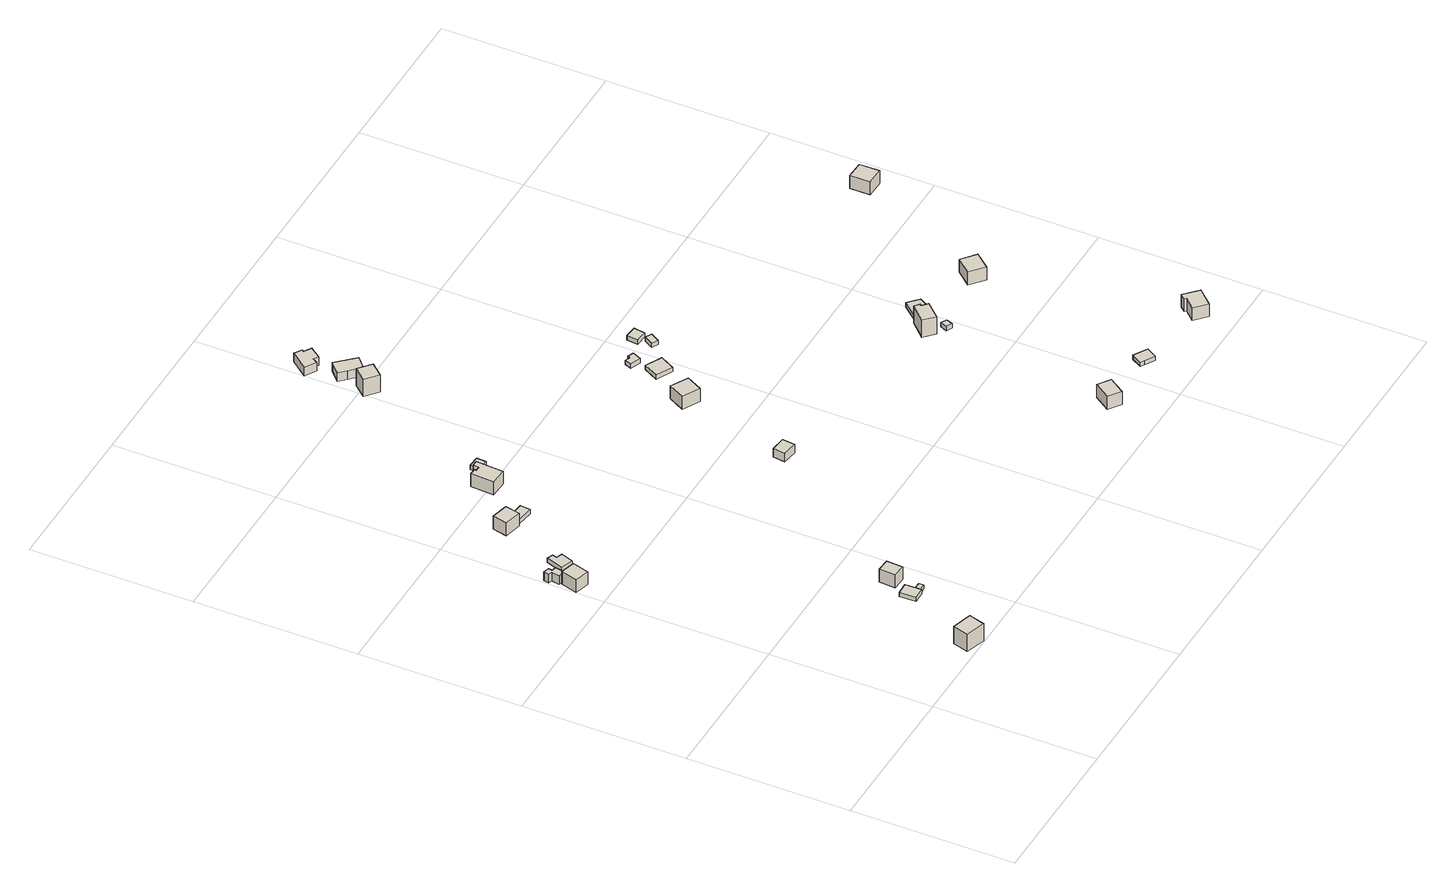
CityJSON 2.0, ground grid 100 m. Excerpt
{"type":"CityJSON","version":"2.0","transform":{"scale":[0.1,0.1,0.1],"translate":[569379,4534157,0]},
"CityObjects":{
"building1":{"type":"Building","geometry":[{"type":"MultiSurface","lod":"1","boundaries":[[[0,1,2,3]],[[0,3,4,5]],[[3,2,6,4]],[[2,1,7,6]],[[1,0,5,7]],[[5,4,6,7]]]}]},
"building2":{"type":"Building","geometry":[{"type":"MultiSurface","lod":"1","boundaries":[[[8,9,10,11]],[[8,11,12,13]],[[11,10,14,12]],[[10,9,15,14]],[[9,8,13,15]],[[13,12,14,15]]]}]},
"building3":{"type":"Building","geometry":[{"type":"MultiSurface","lod":"1","boundaries":[[[16,17,18,19,20,21,22,23]],[[16,23,24,25]],[[23,22,26,24]],[[22,21,27,26]],[[21,20,28,27]],[[20,19,29,28]],[[19,18,30,29]],[[18,17,31,30]],[[17,16,25,31]],[[25,24,26,27,28,29,30,31]]]}]},
"building4":{"type":"Building","geometry":[{"type":"MultiSurface","lod":"1","boundaries":[[[32,33,34,35,36,37]],[[32,37,38,39]],[[37,36,40,38]],[[36,35,41,40]],[[35,34,42,41]],[[34,33,43,42]],[[33,32,39,43]],[[39,38,40,41,42,43]]]}]},
"building5":{"type":"Building","geometry":[{"type":"MultiSurface","lod":"1","boundaries":[[[44,45,46,47]],[[44,47,48,49]],[[47,46,50,48]],[[46,45,51,50]],[[45,44,49,51]],[[49,48,50,51]]]}]},
"building6":{"type":"Building","geometry":[{"type":"MultiSurface","lod":"1","boundaries":[[[52,53,54,55]],[[52,55,56,57]],[[55,54,58,56]],[[54,53,59,58]],[[53,52,57,59]],[[57,56,58,59]]]}]},
"building7":{"type":"Building","geometry":[{"type":"MultiSurface","lod":"1","boundaries":[[[60,61,62,63]],[[60,63,64,65]],[[63,62,66,64]],[[62,61,67,66]],[[61,60,65,67]],[[65,64,66,67]]]}]},
"building8":{"type":"Building","geometry":[{"type":"MultiSurface","lod":"1","boundaries":[[[68,69,70,71]],[[68,71,72,73]],[[71,70,74,72]],[[70,69,75,74]],[[69,68,73,75]],[[73,72,74,75]]]}]},
"building9":{"type":"Building","geometry":[{"type":"MultiSurface","lod":"1","boundaries":[[[76,77,78,79,80,81]],[[76,81,82,83]],[[81,80,84,82]],[[80,79,85,84]],[[79,78,86,85]],[[78,77,87,86]],[[77,76,83,87]],[[83,82,84,85,86,87]]]}]},
"building10":{"type":"Building","geometry":[{"type":"MultiSurface","lod":"1","boundaries":[[[88,89,90,91,92,93,94,95]],[[88,95,96,97]],[[95,94,98,96]],[[94,93,99,98]],[[93,92,100,99]],[[92,91,101,100]],[[91,90,102,101]],[[90,89,103,102]],[[89,88,97,103]],[[97,96,98,99,100,101,102,103]]]}]},
"building11":{"type":"Building","geometry":[{"type":"MultiSurface","lod":"1","boundaries":[[[104,105,106,107]],[[104,107,108,109]],[[107,106,110,108]],[[106,105,111,110]],[[105,104,109,111]],[[109,108,110,111]]]}]},
"building12":{"type":"Building","geometry":[{"type":"MultiSurface","lod":"1","boundaries":[[[112,113,114,115]],[[112,115,116,117]],[[115,114,118,116]],[[114,113,119,118]],[[113,112,117,119]],[[117,116,118,119]]]}]},
"building13":{"type":"Building","geometry":[{"type":"MultiSurface","lod":"1","boundaries":[[[120,121,122,123]],[[120,123,124,125]],[[123,122,126,124]],[[122,121,127,126]],[[121,120,125,127]],[[125,124,126,127]]]}]},
"building14":{"type":"Building","geometry":[{"type":"MultiSurface","lod":"1","boundaries":[[[128,129,130,131,132]],[[128,132,133,134]],[[132,131,135,133]],[[131,130,136,135]],[[130,129,137,136]],[[129,128,134,137]],[[134,133,135,136,137]]]}]},
"building15":{"type":"Building","geometry":[{"type":"MultiSurface","lod":"1","boundaries":[[[138,139,140,141,142,143,144,145]],[[138,145,146,147]],[[145,144,148,146]],[[144,143,149,148]],[[143,142,150,149]],[[142,141,151,150]],[[141,140,152,151]],[[140,139,153,152]],[[139,138,147,153]],[[147,146,148,149,150,151,152,153]]]}]},
"building16":{"type":"Building","geometry":[{"type":"MultiSurface","lod":"1","boundaries":[[[154,155,156,157]],[[154,157,158,159]],[[157,156,160,158]],[[156,155,161,160]],[[155,154,159,161]],[[159,158,160,161]]]}]},
"building17":{"type":"Building","geometry":[{"type":"MultiSurface","lod":"1","boundaries":[[[162,163,164,165]],[[162,165,166,167]],[[165,164,168,166]],[[164,163,169,168]],[[163,162,167,169]],[[167,166,168,169]]]}]},
"building18":{"type":"Building","geometry":[{"type":"MultiSurface","lod":"1","boundaries":[[[170,171,172,173,174,175]],[[170,175,176,177]],[[175,174,178,176]],[[174,173,179,178]],[[173,172,180,179]],[[172,171,181,180]],[[171,170,177,181]],[[177,176,178,179,180,181]]]}]},
"building19":{"type":"Building","geometry":[{"type":"MultiSurface","lod":"1","boundaries":[[[182,183,184,185]],[[182,185,186,187]],[[185,184,188,186]],[[184,183,189,188]],[[183,182,187,189]],[[187,186,188,189]]]}]},
"building20":{"type":"Building","geometry":[{"type":"MultiSurface","lod":"1","boundaries":[[[190,191,192,193]],[[190,193,194,195]],[[193,192,196,194]],[[192,191,197,196]],[[191,190,195,197]],[[195,194,196,197]]]}]},
"building21":{"type":"Building","geometry":[{"type":"MultiSurface","lod":"1","boundaries":[[[198,199,200,201]],[[198,201,202,203]],[[201,200,204,202]],[[200,199,205,204]],[[199,198,203,205]],[[203,202,204,205]]]}]},
"building22":{"type":"Building","geometry":[{"type":"MultiSurface","lod":"1","boundaries":[[[206,207,208,209,210]],[[206,210,211,212]],[[210,209,213,211]],[[209,208,214,213]],[[208,207,215,214]],[[207,206,212,215]],[[212,211,213,214,215]]]}]},
"building23":{"type":"Building","geometry":[{"type":"MultiSurface","lod":"1","boundaries":[[[216,217,218,219,220,221]],[[216,221,222,223]],[[221,220,224,222]],[[220,219,225,224]],[[219,218,226,225]],[[218,217,227,226]],[[217,216,223,227]],[[223,222,224,225,226,227]]]}]},
"building24":{"type":"Building","geometry":[{"type":"MultiSurface","lod":"1","boundaries":[[[228,229,230,231]],[[228,231,232,233]],[[231,230,234,232]],[[230,229,235,234]],[[229,228,233,235]],[[233,232,234,235]]]}]},
"building25":{"type":"Building","geometry":[{"type":"MultiSurface","lod":"1","boundaries":[[[236,237,238,239,240,241]],[[236,241,242,243]],[[241,240,244,242]],[[240,239,245,244]],[[239,238,246,245]],[[238,237,247,246]],[[237,236,243,247]],[[243,242,244,245,246,247]]]}]},
"building26":{"type":"Building","geometry":[{"type":"MultiSurface","lod":"1","boundaries":[[[248,249,250,251,252,253]],[[248,253,254,255]],[[253,252,256,254]],[[252,251,257,256]],[[251,250,258,257]],[[250,249,259,258]],[[249,248,255,259]],[[255,254,256,257,258,259]]]}]},
"building27":{"type":"Building","geometry":[{"type":"MultiSurface","lod":"1","boundaries":[[[260,261,262,263]],[[260,263,264,265]],[[263,262,266,264]],[[262,261,267,266]],[[261,260,265,267]],[[265,264,266,267]]]}]},
"building28":{"type":"Building","geometry":[{"type":"MultiSurface","lod":"1","boundaries":[[[268,269,270,271]],[[268,271,272,273]],[[271,270,274,272]],[[270,269,275,274]],[[269,268,273,275]],[[273,272,274,275]]]}]}
},
"vertices":[
[662,107,0],[632,8,0],[508,46,0],[537,144,0],[537,144,120],[662,107,120],[508,46,120],[632,8,120],
[6,2175,0],[37,2277,0],[127,2252,0],[97,2149,0],[97,2149,90],[6,2175,90],[127,2252,90],[37,2277,90],
[84,2338,0],[71,2278,0],[26,2289,0],[38,2340,0],[14,2345,0],[22,2379,0],[60,2370,0],[55,2345,0],[55,2345,60],[84,2338,60],[60,2370,60],[22,2379,60],[14,2345,60],[38,2340,60],[26,2289,60],[71,2278,60],
[168,2431,0],[206,2418,0],[197,2390,0],[235,2376,0],[209,2300,0],[132,2325,0],[132,2325,30],[168,2431,30],[209,2300,30],[235,2376,30],[197,2390,30],[206,2418,30],
[767,486,0],[765,588,0],[839,591,0],[842,489,0],[842,489,30],[767,486,30],[839,591,30],[765,588,30],
[842,496,0],[841,529,0],[882,529,0],[883,498,0],[883,498,30],[842,496,30],[882,529,30],[841,529,30],
[822,641,0],[829,743,0],[909,737,0],[903,636,0],[903,636,90],[822,641,90],[909,737,90],[829,743,90],
[293,2824,0],[399,2799,0],[379,2707,0],[272,2734,0],[272,2734,90],[293,2824,90],[379,2707,90],[399,2799,90],
[399,2714,0],[409,2795,0],[448,2791,0],[446,2773,0],[507,2765,0],[500,2701,0],[500,2701,30],[399,2714,30],[507,2765,30],[446,2773,30],[448,2791,30],[409,2795,30],
[564,3096,0],[605,3094,0],[605,3082,0],[633,3081,0],[635,3118,0],[672,3116,0],[661,2946,0],[555,2952,0],[555,2952,90],[564,3096,90],[661,2946,90],[672,3116,90],[635,3118,90],[633,3081,90],[605,3082,90],[605,3094,90],
[689,3103,0],[694,3164,0],[763,3160,0],[759,3099,0],[759,3099,30],[689,3103,30],[763,3160,30],[694,3164,30],
[1621,1728,0],[1611,1650,0],[1519,1664,0],[1529,1739,0],[1529,1739,60],[1621,1728,60],[1519,1664,60],[1611,1650,60],
[1134,3977,0],[1067,3900,0],[991,3965,0],[1058,4042,0],[1058,4042,120],[1134,3977,120],[991,3965,120],[1067,3900,120],
[1148,4043,0],[1081,4109,0],[1042,4148,0],[1112,4213,0],[1214,4104,0],[1214,4104,60],[1148,4043,60],[1112,4213,60],[1042,4148,60],[1081,4109,60],
[1004,4331,0],[1088,4438,0],[1135,4409,0],[1126,4397,0],[1171,4369,0],[1122,4302,0],[1093,4320,0],[1072,4289,0],[1072,4289,60],[1004,4331,60],[1093,4320,60],[1122,4302,60],[1171,4369,60],[1126,4397,60],[1135,4409,60],[1088,4438,60],
[1776,2307,0],[1671,2364,0],[1724,2464,0],[1829,2407,0],[1829,2407,90],[1776,2307,90],[1724,2464,90],[1671,2364,90],
[1886,2698,0],[1986,2646,0],[1937,2555,0],[1838,2607,0],[1838,2607,30],[1886,2698,30],[1937,2555,30],[1986,2646,30],
[1926,2747,0],[1860,2772,0],[1876,2814,0],[1907,2801,0],[1914,2817,0],[1951,2802,0],[1951,2802,30],[1926,2747,30],[1914,2817,30],[1907,2801,30],[1876,2814,30],[1860,2772,30],
[2775,396,0],[2851,344,0],[2782,244,0],[2707,297,0],[2707,297,90],[2775,396,90],[2782,244,90],[2851,344,90],
[2142,2786,0],[2108,2731,0],[2070,2751,0],[2104,2807,0],[2104,2807,30],[2142,2786,30],[2070,2751,30],[2108,2731,30],
[2144,2895,0],[2134,2825,0],[2060,2831,0],[2070,2901,0],[2070,2901,30],[2144,2895,30],[2060,2831,30],[2134,2825,30],
[3200,252,0],[3138,288,0],[3117,301,0],[3155,365,0],[3239,316,0],[3239,316,30],[3200,252,30],[3155,365,30],[3117,301,30],[3138,288,30],
[2953,1506,0],[2871,1418,0],[2809,1476,0],[2899,1572,0],[2927,1547,0],[2918,1539,0],[2918,1539,120],[2953,1506,120],[2927,1547,120],[2899,1572,120],[2809,1476,120],[2871,1418,120],
[2937,1426,0],[2970,1405,0],[2954,1365,0],[2916,1383,0],[2916,1383,30],[2937,1426,30],[2954,1365,30],[2970,1405,30],
[3043,1571,0],[2998,1520,0],[2928,1587,0],[3003,1672,0],[3066,1613,0],[3045,1575,0],[3045,1575,30],[3043,1571,30],[3066,1613,30],[3003,1672,30],[2928,1587,30],[2998,1520,30],
[3673,330,0],[3754,252,0],[3667,159,0],[3596,226,0],[3655,290,0],[3646,300,0],[3646,300,90],[3673,330,90],[3655,290,90],[3596,226,90],[3667,159,90],[3754,252,90],
[3485,1475,0],[3407,1383,0],[3322,1454,0],[3400,1546,0],[3400,1546,90],[3485,1475,90],[3322,1454,90],[3407,1383,90],
[3885,2397,0],[3886,2272,0],[3776,2275,0],[3775,2401,0],[3775,2401,90],[3885,2397,90],[3776,2275,90],[3886,2272,90]
]}
